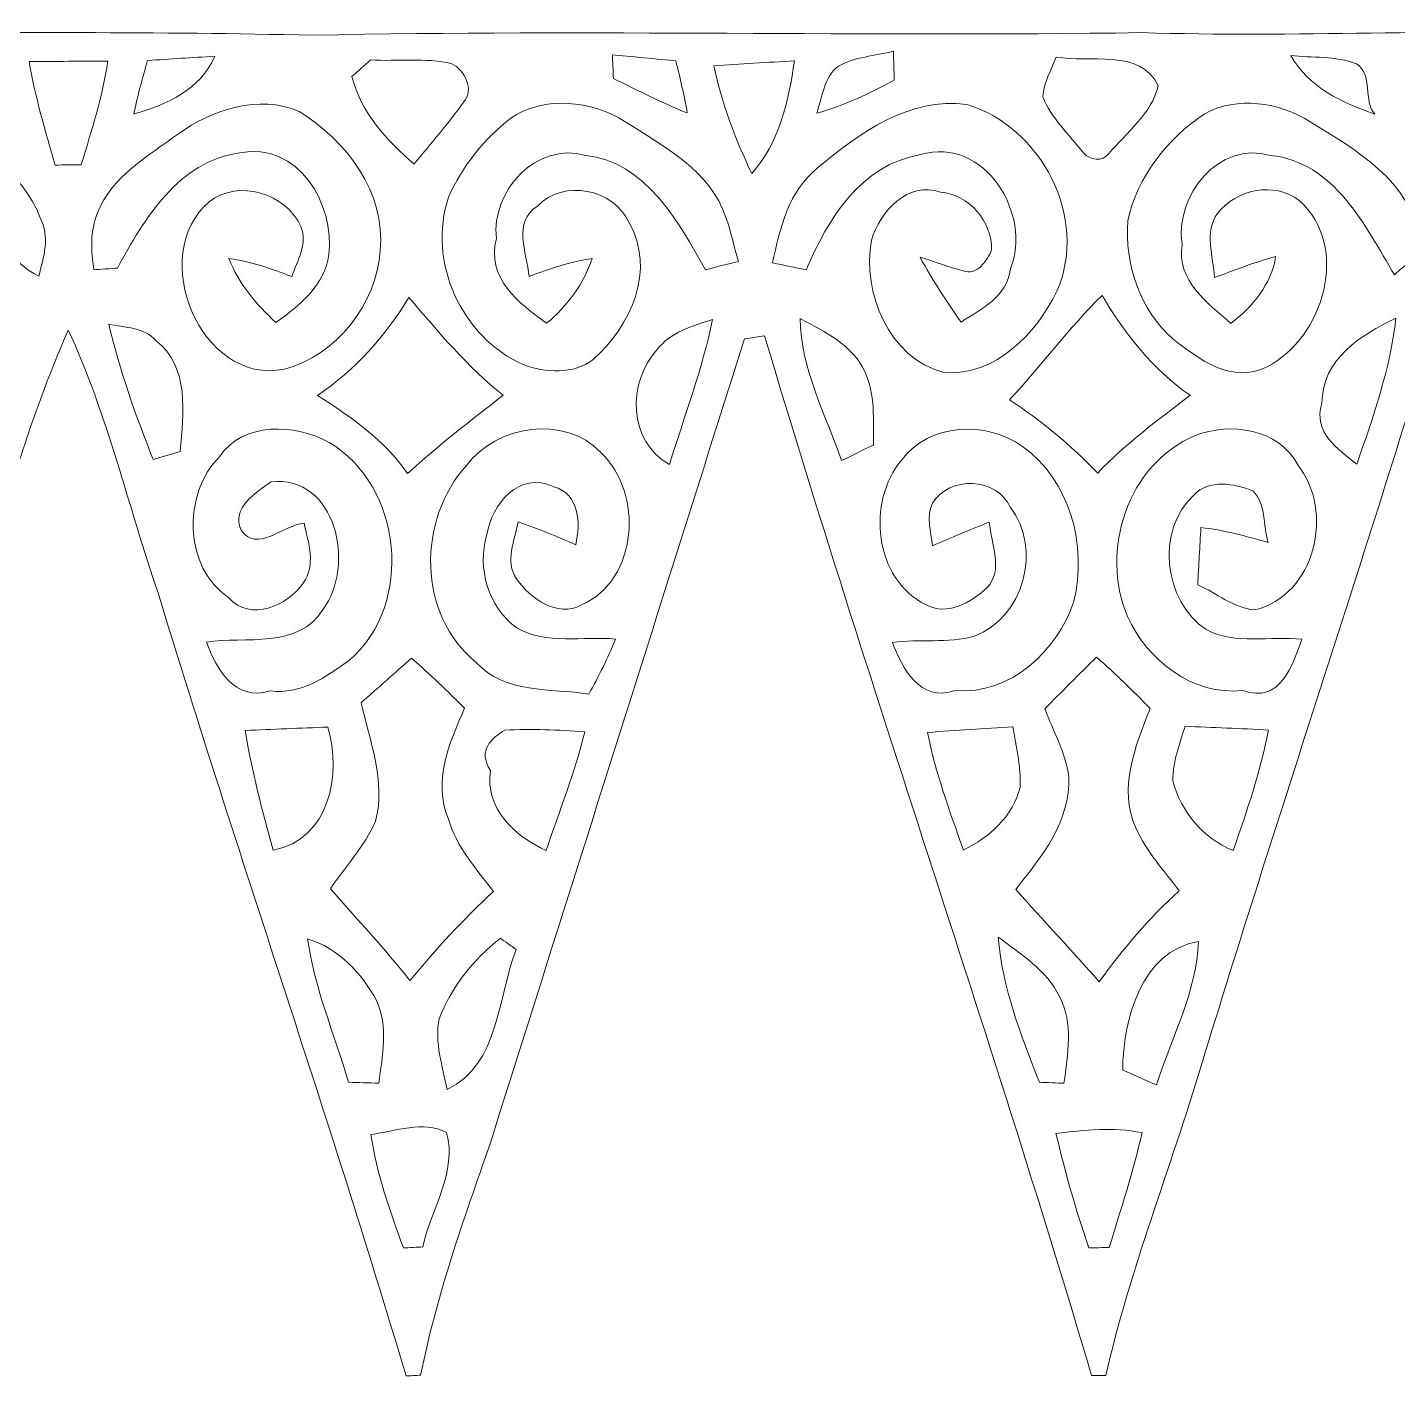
# Model space of a CAD drawing. Header units: centimetres. Extents: x -16.5 to 16.5, y -13.2 to 13.2.
# Drawn here: x -4.03 to 3.87, y 5.39 to 13.2 of the extents above; entities that cross this region are included whole.
import ezdxf

# ---------------------------------------------------------------- set-up
doc = ezdxf.new("R2010")
doc.units = ezdxf.units.CM
doc.header["$MEASUREMENT"] = 0
doc.layers.add('Layer 1', color=7, linetype='Continuous')

msp = doc.modelspace()

# ---------------------------------------------------------------- linework, layer by layer
at = {"layer": 'Layer 1', "color": 252, "lineweight": 9}
for points, knots in [([(-7.73801, 13.18366), (-5.95472, 13.13603), (-4.17108, 13.20094), (-2.38743, 13.1579), (-2.38743, 13.1579), (-0.79535, 13.19212), (0.79851, 13.14909), (2.39059, 13.17307), (2.39059, 13.17307), (3.27218, 13.14591), (4.15448, 13.19424), (5.03642, 13.17131), (5.03642, 13.17131), (5.71376, 13.13427), (6.39039, 13.20059), (7.06807, 13.1579), (7.06807, 13.1579), (8.04385, 13.19424), (9.02034, 13.15261), (9.99613, 13.17307), (9.99613, 13.17307), (12.0694, 13.15438), (14.14338, 13.17695), (16.21666, 13.17202), (16.21666, 13.17202), (16.30238, 13.17272), (16.38706, 13.1893), (16.47208, 13.20341), (16.47208, 13.20341), (16.44703, 12.85487), (16.29074, 12.53772), (16.19515, 12.20611), (16.19515, 12.20611), (15.47124, 9.93457), (14.77027, 7.65492), (14.01603, 5.39291), (14.01603, 5.39291), (13.35528, 7.39069), (12.7291, 9.40047), (12.09374, 11.40636), (12.09374, 11.40636), (12.05494, 11.41271), (12.01649, 11.41871), (11.97874, 11.42436), (11.97874, 11.42436), (11.38149, 9.41634), (10.69639, 7.43479), (10.09102, 5.42925), (10.09102, 5.42925), (10.06986, 5.4289), (10.02717, 5.42819), (10.006, 5.42784), (10.006, 5.42784), (9.9538, 5.65397), (9.90299, 5.8801), (9.82538, 6.09847), (9.82538, 6.09847), (9.24118, 7.86694), (8.70743, 9.652), (8.12252, 11.42012), (8.12252, 11.42012), (8.09712, 11.42012), (8.04597, 11.42047), (8.02057, 11.42083), (8.02057, 11.42083), (7.42226, 9.41458), (6.72552, 7.43832), (6.13886, 5.42854), (6.13886, 5.42854), (6.11769, 5.42854), (6.07606, 5.4289), (6.05489, 5.4289), (6.05489, 5.4289), (5.46258, 7.4362), (4.78948, 9.41952), (4.17318, 11.41977), (4.17318, 11.41977), (4.14601, 11.42083), (4.09169, 11.42259), (4.06452, 11.42365), (4.06452, 11.42365), (3.6359, 10.01818), (3.16564, 8.62577), (2.73667, 7.2203), (2.73667, 7.2203), (2.55851, 6.62129), (2.32392, 6.03885), (2.18527, 5.42854), (2.18527, 5.42854), (2.16481, 5.42854), (2.12389, 5.42819), (2.10308, 5.42819), (2.10308, 5.42819), (1.50829, 7.43761), (0.81367, 9.41599), (0.21748, 11.42471), (0.21748, 11.42471), (0.17832, 11.41871), (0.13916, 11.41271), (0.10036, 11.40636), (0.10036, 11.40636), (-0.38718, 9.85837), (-0.87825, 8.3118), (-1.36614, 6.76381), (-1.36614, 6.76381), (-1.51925, 6.3253), (-1.67588, 5.88645), (-1.76654, 5.4296), (-1.76654, 5.4296), (-1.78771, 5.42854), (-1.82969, 5.42643), (-1.8505, 5.42537), (-1.8505, 5.42537), (-2.3003, 6.93702), (-2.81958, 8.42715), (-3.27925, 9.93634), (-3.27925, 9.93634), (-3.45247, 10.44328), (-3.57241, 10.96998), (-3.79854, 11.45787), (-3.79854, 11.45787), (-3.94389, 11.12979), (-4.05713, 10.789), (-4.1619, 10.44645), (-4.1619, 10.44645), (-4.66814, 8.76688), (-5.25622, 7.11306), (-5.74305, 5.42784), (-5.74305, 5.42784), (-5.76598, 5.42784), (-5.81114, 5.42819), (-5.83407, 5.42854), (-5.83407, 5.42854), (-5.9205, 5.88751), (-6.09936, 6.32037), (-6.23306, 6.76592), (-6.23306, 6.76592), (-6.72625, 8.31815), (-7.21131, 9.87319), (-7.71296, 11.42259), (-7.71296, 11.42259), (-7.73872, 11.42224), (-7.79058, 11.42224), (-7.81633, 11.42189), (-7.81633, 11.42189), (-8.41817, 9.41599), (-9.11314, 7.43902), (-9.69769, 5.42819), (-9.69769, 5.42819), (-9.72027, 5.42784), (-9.76543, 5.42784), (-9.788, 5.42784), (-9.788, 5.42784), (-10.10021, 6.55285), (-10.48227, 7.65775), (-10.82693, 8.77323), (-10.82693, 8.77323), (-11.09646, 9.65905), (-11.40231, 10.53253), (-11.66831, 11.41906), (-11.66831, 11.41906), (-11.69583, 11.42047), (-11.75086, 11.42294), (-11.77873, 11.42436), (-11.77873, 11.42436), (-11.93642, 10.80594), (-12.16431, 10.20904), (-12.34988, 9.59908), (-12.34988, 9.59908), (-12.75875, 8.32591), (-13.15068, 7.04779), (-13.56414, 5.77603), (-13.56414, 5.77603), (-13.60612, 5.64974), (-13.64669, 5.52132), (-13.70948, 5.40314), (-13.70948, 5.40314), (-14.44996, 7.70008), (-15.18762, 9.99737), (-15.90729, 12.30101), (-15.90729, 12.30101), (-16.00007, 12.59099), (-16.0925, 12.88168), (-16.15988, 13.17872), (-16.15988, 13.17872), (-14.6267, 13.17131), (-13.09388, 13.15685), (-11.56036, 13.17766), (-11.56036, 13.17766), (-10.89043, 13.16955), (-10.22016, 13.15402), (-9.54988, 13.1759), (-9.54988, 13.1759), (-8.94628, 13.13497), (-8.34232, 13.1759), (-7.73801, 13.18366), (-7.73801, 13.18366), (-7.73801, 13.18366), (-7.73801, 13.18366), (-7.73801, 13.18366)], [0, 0, 0, 0, 0.0196078, 0.0196078, 0.0196078, 0.0196078, 0.0392157, 0.0392157, 0.0392157, 0.0392157, 0.0588235, 0.0588235, 0.0588235, 0.0588235, 0.0784314, 0.0784314, 0.0784314, 0.0784314, 0.0980392, 0.0980392, 0.0980392, 0.0980392, 0.1176471, 0.1176471, 0.1176471, 0.1176471, 0.1372549, 0.1372549, 0.1372549, 0.1372549, 0.1568627, 0.1568627, 0.1568627, 0.1568627, 0.1764706, 0.1764706, 0.1764706, 0.1764706, 0.1960784, 0.1960784, 0.1960784, 0.1960784, 0.2156863, 0.2156863, 0.2156863, 0.2156863, 0.2352941, 0.2352941, 0.2352941, 0.2352941, 0.254902, 0.254902, 0.254902, 0.254902, 0.2745098, 0.2745098, 0.2745098, 0.2745098, 0.2941176, 0.2941176, 0.2941176, 0.2941176, 0.3137255, 0.3137255, 0.3137255, 0.3137255, 0.3333333, 0.3333333, 0.3333333, 0.3333333, 0.3529412, 0.3529412, 0.3529412, 0.3529412, 0.372549, 0.372549, 0.372549, 0.372549, 0.3921569, 0.3921569, 0.3921569, 0.3921569, 0.4117647, 0.4117647, 0.4117647, 0.4117647, 0.4313725, 0.4313725, 0.4313725, 0.4313725, 0.4509804, 0.4509804, 0.4509804, 0.4509804, 0.4705882, 0.4705882, 0.4705882, 0.4705882, 0.4901961, 0.4901961, 0.4901961, 0.4901961, 0.5098039, 0.5098039, 0.5098039, 0.5098039, 0.5294118, 0.5294118, 0.5294118, 0.5294118, 0.5490196, 0.5490196, 0.5490196, 0.5490196, 0.5686275, 0.5686275, 0.5686275, 0.5686275, 0.5882353, 0.5882353, 0.5882353, 0.5882353, 0.6078431, 0.6078431, 0.6078431, 0.6078431, 0.627451, 0.627451, 0.627451, 0.627451, 0.6470588, 0.6470588, 0.6470588, 0.6470588, 0.6666667, 0.6666667, 0.6666667, 0.6666667, 0.6862745, 0.6862745, 0.6862745, 0.6862745, 0.7058824, 0.7058824, 0.7058824, 0.7058824, 0.7254902, 0.7254902, 0.7254902, 0.7254902, 0.745098, 0.745098, 0.745098, 0.745098, 0.7647059, 0.7647059, 0.7647059, 0.7647059, 0.7843137, 0.7843137, 0.7843137, 0.7843137, 0.8039216, 0.8039216, 0.8039216, 0.8039216, 0.8235294, 0.8235294, 0.8235294, 0.8235294, 0.8431373, 0.8431373, 0.8431373, 0.8431373, 0.8627451, 0.8627451, 0.8627451, 0.8627451, 0.8823529, 0.8823529, 0.8823529, 0.8823529, 0.9019608, 0.9019608, 0.9019608, 0.9019608, 0.9215686, 0.9215686, 0.9215686, 0.9215686, 0.9411765, 0.9411765, 0.9411765, 0.9411765, 0.9607843, 0.9607843, 0.9607843, 0.9607843, 1, 1, 1, 1]), ([(-0.66023, 13.04537), (-0.65882, 12.99986), (-0.6567, 12.95435), (-0.65494, 12.90884), (-0.65494, 12.90884), (-0.51418, 12.8397), (-0.37448, 12.76809), (-0.22843, 12.71023), (-0.22843, 12.71023), (-0.24713, 12.81148), (-0.26971, 12.91131), (-0.29475, 13.0108), (-0.29475, 13.0108), (-0.38612, 13.01962), (-0.56886, 13.0369), (-0.66023, 13.04537), (-0.66023, 13.04537), (-0.66023, 13.04537), (-0.66023, 13.04537), (-0.66023, 13.04537)], [0, 0, 0, 0, 0.1666667, 0.1666667, 0.1666667, 0.1666667, 0.3333333, 0.3333333, 0.3333333, 0.3333333, 0.5, 0.5, 0.5, 0.5, 0.6666667, 0.6666667, 0.6666667, 0.6666667, 1, 1, 1, 1]), ([(0.64011, 12.97834), (0.55932, 12.91378), (0.54909, 12.80054), (0.51769, 12.70917), (0.51769, 12.70917), (0.67503, 12.75115), (0.82214, 12.82241), (0.96502, 12.89967), (0.96502, 12.89967), (0.96325, 12.95541), (0.96149, 13.0108), (0.96008, 13.06618), (0.96008, 13.06618), (0.85283, 13.03796), (0.73712, 13.03408), (0.64011, 12.97834), (0.64011, 12.97834), (0.64011, 12.97834), (0.64011, 12.97834), (0.64011, 12.97834)], [0, 0, 0, 0, 0.1666667, 0.1666667, 0.1666667, 0.1666667, 0.3333333, 0.3333333, 0.3333333, 0.3333333, 0.5, 0.5, 0.5, 0.5, 0.6666667, 0.6666667, 0.6666667, 0.6666667, 1, 1, 1, 1]), ([(1.89917, 13.03267), (1.86989, 12.95788), (1.82721, 12.88521), (1.82191, 12.80336), (1.82191, 12.80336), (1.8706, 12.67777), (1.97467, 12.58429), (2.05581, 12.47916), (2.05581, 12.47916), (2.09144, 12.4393), (2.16834, 12.42483), (2.20256, 12.47634), (2.20256, 12.47634), (2.30487, 12.59699), (2.44845, 12.70494), (2.48761, 12.86651), (2.48761, 12.86651), (2.38212, 13.087), (2.0865, 12.99457), (1.89917, 13.03267), (1.89917, 13.03267), (1.89917, 13.03267), (1.89917, 13.03267), (1.89917, 13.03267)], [0, 0, 0, 0, 0.1428571, 0.1428571, 0.1428571, 0.1428571, 0.2857143, 0.2857143, 0.2857143, 0.2857143, 0.4285714, 0.4285714, 0.4285714, 0.4285714, 0.5714286, 0.5714286, 0.5714286, 0.5714286, 0.7142857, 0.7142857, 0.7142857, 0.7142857, 1, 1, 1, 1]), ([(3.25172, 13.04149), (3.35332, 12.85981), (3.54664, 12.76809), (3.73573, 12.70388), (3.73573, 12.70388), (3.66906, 12.77549), (3.72762, 12.93565), (3.6299, 12.9928), (3.6299, 12.9928), (3.51172, 13.04219), (3.37308, 13.02632), (3.25172, 13.04149), (3.25172, 13.04149), (3.25172, 13.04149), (3.25172, 13.04149), (3.25172, 13.04149)], [0, 0, 0, 0, 0.2, 0.2, 0.2, 0.2, 0.4, 0.4, 0.4, 0.4, 0.6, 0.6, 0.6, 0.6, 1, 1, 1, 1]), ([(-4.02503, 13.00692), (-3.98975, 12.80442), (-3.93225, 12.60687), (-3.87404, 12.40966), (-3.87404, 12.40966), (-3.82394, 12.41002), (-3.7742, 12.41002), (-3.72375, 12.41002), (-3.72375, 12.41002), (-3.66449, 12.60722), (-3.6024, 12.80407), (-3.56959, 13.00797), (-3.56959, 13.00797), (-3.72164, 13.00797), (-3.87333, 13.00762), (-4.02503, 13.00692), (-4.02503, 13.00692), (-4.02503, 13.00692), (-4.02503, 13.00692), (-4.02503, 13.00692)], [0, 0, 0, 0, 0.1666667, 0.1666667, 0.1666667, 0.1666667, 0.3333333, 0.3333333, 0.3333333, 0.3333333, 0.5, 0.5, 0.5, 0.5, 0.6666667, 0.6666667, 0.6666667, 0.6666667, 1, 1, 1, 1]), ([(-3.3417, 13.01221), (-3.37133, 12.91096), (-3.39849, 12.80901), (-3.42036, 12.70564), (-3.42036, 12.70564), (-3.23092, 12.75468), (-3.03619, 12.8457), (-2.95399, 13.03655), (-2.95399, 13.03655), (-3.08381, 13.02985), (-3.21258, 13.02103), (-3.3417, 13.01221), (-3.3417, 13.01221), (-3.3417, 13.01221), (-3.3417, 13.01221), (-3.3417, 13.01221)], [0, 0, 0, 0, 0.2, 0.2, 0.2, 0.2, 0.4, 0.4, 0.4, 0.4, 0.6, 0.6, 0.6, 0.6, 1, 1, 1, 1]), ([(-2.05582, 13.01574), (-2.09145, 12.98363), (-2.12708, 12.95153), (-2.16306, 12.91943), (-2.16306, 12.91943), (-2.1105, 12.71058), (-1.96092, 12.55077), (-1.80358, 12.41425), (-1.80358, 12.41425), (-1.70975, 12.5349), (-1.60568, 12.64849), (-1.51713, 12.77338), (-1.51713, 12.77338), (-1.4561, 12.84429), (-1.5129, 12.95753), (-1.58733, 12.99422), (-1.58733, 12.99422), (-1.74008, 13.03055), (-1.90095, 13.00656), (-2.05582, 13.01574), (-2.05582, 13.01574), (-2.05582, 13.01574), (-2.05582, 13.01574), (-2.05582, 13.01574)], [0, 0, 0, 0, 0.1428571, 0.1428571, 0.1428571, 0.1428571, 0.2857143, 0.2857143, 0.2857143, 0.2857143, 0.4285714, 0.4285714, 0.4285714, 0.4285714, 0.5714286, 0.5714286, 0.5714286, 0.5714286, 0.7142857, 0.7142857, 0.7142857, 0.7142857, 1, 1, 1, 1]), ([(-0.07568, 12.98187), (-0.03052, 12.76632), (0.04885, 12.55995), (0.14269, 12.36063), (0.14269, 12.36063), (0.3025, 12.53596), (0.35612, 12.78149), (0.38928, 13.01044), (0.38928, 13.01044), (0.23371, 13.00127), (0.07884, 12.9928), (-0.07568, 12.98187), (-0.07568, 12.98187), (-0.07568, 12.98187), (-0.07568, 12.98187), (-0.07568, 12.98187)], [0, 0, 0, 0, 0.2, 0.2, 0.2, 0.2, 0.4, 0.4, 0.4, 0.4, 0.6, 0.6, 0.6, 0.6, 1, 1, 1, 1]), ([(-5.27845, 12.62062), (-5.45166, 12.44177), (-5.63334, 12.22022), (-5.59595, 11.95282), (-5.59595, 11.95282), (-5.60159, 11.58311), (-5.27703, 11.20669), (-4.89745, 11.21198), (-4.89745, 11.21198), (-4.54149, 11.3097), (-4.37886, 11.75914), (-4.51468, 12.08229), (-4.51468, 12.08229), (-4.60393, 12.27702), (-4.89533, 12.32394), (-5.04385, 12.17365), (-5.04385, 12.17365), (-5.1645, 12.08264), (-5.15427, 11.92036), (-5.15568, 11.78666), (-5.15568, 11.78666), (-5.01986, 11.799), (-4.88898, 11.83922), (-4.7581, 11.87626), (-4.7581, 11.87626), (-4.82936, 11.7475), (-4.9112, 11.62579), (-4.99622, 11.50585), (-4.99622, 11.50585), (-5.10982, 11.58734), (-5.24423, 11.66707), (-5.28268, 11.81206), (-5.28268, 11.81206), (-5.41673, 12.14614), (-5.08936, 12.61639), (-4.71153, 12.45235), (-4.71153, 12.45235), (-4.32277, 12.39202), (-4.28573, 11.92812), (-3.96929, 11.76831), (-3.96929, 11.76831), (-3.9393, 11.87732), (-3.90367, 11.99762), (-3.96047, 12.10486), (-3.96047, 12.10486), (-4.05995, 12.37015), (-4.31183, 12.51655), (-4.54079, 12.65484), (-4.54079, 12.65484), (-4.76551, 12.77973), (-5.08548, 12.81924), (-5.27845, 12.62062), (-5.27845, 12.62062), (-5.27845, 12.62062), (-5.27845, 12.62062), (-5.27845, 12.62062)], [0, 0, 0, 0, 0.0666667, 0.0666667, 0.0666667, 0.0666667, 0.1333333, 0.1333333, 0.1333333, 0.1333333, 0.2, 0.2, 0.2, 0.2, 0.2666667, 0.2666667, 0.2666667, 0.2666667, 0.3333333, 0.3333333, 0.3333333, 0.3333333, 0.4, 0.4, 0.4, 0.4, 0.4666667, 0.4666667, 0.4666667, 0.4666667, 0.5333333, 0.5333333, 0.5333333, 0.5333333, 0.6, 0.6, 0.6, 0.6, 0.6666667, 0.6666667, 0.6666667, 0.6666667, 0.7333333, 0.7333333, 0.7333333, 0.7333333, 0.8, 0.8, 0.8, 0.8, 0.8666667, 0.8666667, 0.8666667, 0.8666667, 1, 1, 1, 1]), ([(-3.1639, 12.58923), (-3.3364, 12.46258), (-3.54807, 12.3444), (-3.62921, 12.13309), (-3.62921, 12.13309), (-3.67472, 12.02937), (-3.66696, 11.91472), (-3.65073, 11.80571), (-3.65073, 11.80571), (-3.61721, 11.80782), (-3.54948, 11.81241), (-3.51561, 11.81488), (-3.51561, 11.81488), (-3.36039, 12.09887), (-3.16178, 12.434), (-2.80971, 12.47916), (-2.80971, 12.47916), (-2.47245, 12.5483), (-2.26149, 12.18177), (-2.295, 11.8932), (-2.295, 11.8932), (-2.3197, 11.7161), (-2.46469, 11.59863), (-2.60086, 11.50126), (-2.60086, 11.50126), (-2.71446, 11.60533), (-2.81535, 11.72422), (-2.8718, 11.86991), (-2.8718, 11.86991), (-2.74621, 11.85474), (-2.62732, 11.8117), (-2.5102, 11.76655), (-2.5102, 11.76655), (-2.47704, 11.85792), (-2.41601, 11.95634), (-2.45763, 12.05477), (-2.45763, 12.05477), (-2.54195, 12.24597), (-2.81747, 12.33029), (-2.98539, 12.19764), (-2.98539, 12.19764), (-3.34558, 11.89567), (-3.03654, 11.13296), (-2.55147, 11.23244), (-2.55147, 11.23244), (-2.24985, 11.31182), (-2.0209, 11.60815), (-1.99973, 11.91613), (-1.99973, 11.91613), (-1.96621, 12.25303), (-2.19552, 12.55042), (-2.46751, 12.7187), (-2.46751, 12.7187), (-2.70035, 12.81924), (-2.9681, 12.72893), (-3.1639, 12.58923), (-3.1639, 12.58923), (-3.1639, 12.58923), (-3.1639, 12.58923), (-3.1639, 12.58923)], [0, 0, 0, 0, 0.0625, 0.0625, 0.0625, 0.0625, 0.125, 0.125, 0.125, 0.125, 0.1875, 0.1875, 0.1875, 0.1875, 0.25, 0.25, 0.25, 0.25, 0.3125, 0.3125, 0.3125, 0.3125, 0.375, 0.375, 0.375, 0.375, 0.4375, 0.4375, 0.4375, 0.4375, 0.5, 0.5, 0.5, 0.5, 0.5625, 0.5625, 0.5625, 0.5625, 0.625, 0.625, 0.625, 0.625, 0.6875, 0.6875, 0.6875, 0.6875, 0.75, 0.75, 0.75, 0.75, 0.8125, 0.8125, 0.8125, 0.8125, 0.875, 0.875, 0.875, 0.875, 1, 1, 1, 1]), ([(-1.24655, 12.6806), (-1.40036, 12.56136), (-1.5256, 12.40296), (-1.60497, 12.22516), (-1.60497, 12.22516), (-1.73126, 11.8551), (-1.53053, 11.41483), (-1.17529, 11.2589), (-1.17529, 11.2589), (-1.04688, 11.21092), (-0.8846, 11.19964), (-0.77171, 11.28854), (-0.77171, 11.28854), (-0.55581, 11.47798), (-0.40623, 11.805), (-0.56604, 12.08017), (-0.56604, 12.08017), (-0.65282, 12.27349), (-0.94457, 12.32958), (-1.09203, 12.1733), (-1.09203, 12.1733), (-1.23773, 12.08017), (-1.15553, 11.90554), (-1.14071, 11.76761), (-1.14071, 11.76761), (-1.02183, 11.81065), (-0.90188, 11.85298), (-0.7763, 11.87097), (-0.7763, 11.87097), (-0.8278, 11.72316), (-0.92023, 11.59616), (-1.04017, 11.49667), (-1.04017, 11.49667), (-1.19822, 11.61027), (-1.39119, 11.75808), (-1.3298, 11.98598), (-1.3298, 11.98598), (-1.36085, 12.25903), (-1.09768, 12.54725), (-0.81545, 12.4654), (-0.81545, 12.4654), (-0.46691, 12.42801), (-0.281, 12.0837), (-0.12401, 11.80571), (-0.12401, 11.80571), (-0.06086, 11.82123), (0.00264, 11.83746), (0.06649, 11.85369), (0.06649, 11.85369), (0.03792, 11.93976), (0.02522, 12.02443), (-0.00653, 12.10769), (-0.00653, 12.10769), (-0.09191, 12.37544), (-0.36707, 12.51832), (-0.58721, 12.65943), (-0.58721, 12.65943), (-0.77876, 12.7822), (-1.05323, 12.81183), (-1.24655, 12.6806), (-1.24655, 12.6806), (-1.24655, 12.6806), (-1.24655, 12.6806), (-1.24655, 12.6806)], [0, 0, 0, 0, 0.0588235, 0.0588235, 0.0588235, 0.0588235, 0.1176471, 0.1176471, 0.1176471, 0.1176471, 0.1764706, 0.1764706, 0.1764706, 0.1764706, 0.2352941, 0.2352941, 0.2352941, 0.2352941, 0.2941176, 0.2941176, 0.2941176, 0.2941176, 0.3529412, 0.3529412, 0.3529412, 0.3529412, 0.4117647, 0.4117647, 0.4117647, 0.4117647, 0.4705882, 0.4705882, 0.4705882, 0.4705882, 0.5294118, 0.5294118, 0.5294118, 0.5294118, 0.5882353, 0.5882353, 0.5882353, 0.5882353, 0.6470588, 0.6470588, 0.6470588, 0.6470588, 0.7058824, 0.7058824, 0.7058824, 0.7058824, 0.7647059, 0.7647059, 0.7647059, 0.7647059, 0.8235294, 0.8235294, 0.8235294, 0.8235294, 0.8823529, 0.8823529, 0.8823529, 0.8823529, 1, 1, 1, 1]), ([(0.52299, 12.39308), (0.35718, 12.26185), (0.30391, 12.04207), (0.26369, 11.84522), (0.26369, 11.84522), (0.3279, 11.83146), (0.39246, 11.81841), (0.45702, 11.80571), (0.45702, 11.80571), (0.58331, 12.10028), (0.77134, 12.41107), (1.11671, 12.46964), (1.11671, 12.46964), (1.48607, 12.579), (1.76335, 12.12497), (1.63459, 11.81065), (1.63459, 11.81065), (1.61589, 11.65049), (1.46878, 11.57887), (1.3499, 11.50408), (1.3499, 11.50408), (1.26523, 11.62509), (1.18374, 11.7482), (1.11354, 11.87803), (1.11354, 11.87803), (1.19644, 11.85298), (1.27722, 11.82088), (1.36154, 11.79971), (1.36154, 11.79971), (1.43809, 11.76796), (1.503, 11.85757), (1.52593, 11.92036), (1.52593, 11.92036), (1.53193, 12.08193), (1.39505, 12.24033), (1.23207, 12.25303), (1.23207, 12.25303), (1.04051, 12.31794), (0.88211, 12.14049), (0.83343, 11.97645), (0.83343, 11.97645), (0.7791, 11.67165), (0.93291, 11.29841), (1.25147, 11.21269), (1.25147, 11.21269), (1.54745, 11.19011), (1.78346, 11.436), (1.90305, 11.68294), (1.90305, 11.68294), (2.08861, 12.10451), (1.81274, 12.63015), (1.38341, 12.75891), (1.38341, 12.75891), (1.0518, 12.80195), (0.76252, 12.59417), (0.52299, 12.39308), (0.52299, 12.39308), (0.52299, 12.39308), (0.52299, 12.39308), (0.52299, 12.39308)], [0, 0, 0, 0, 0.0625, 0.0625, 0.0625, 0.0625, 0.125, 0.125, 0.125, 0.125, 0.1875, 0.1875, 0.1875, 0.1875, 0.25, 0.25, 0.25, 0.25, 0.3125, 0.3125, 0.3125, 0.3125, 0.375, 0.375, 0.375, 0.375, 0.4375, 0.4375, 0.4375, 0.4375, 0.5, 0.5, 0.5, 0.5, 0.5625, 0.5625, 0.5625, 0.5625, 0.625, 0.625, 0.625, 0.625, 0.6875, 0.6875, 0.6875, 0.6875, 0.75, 0.75, 0.75, 0.75, 0.8125, 0.8125, 0.8125, 0.8125, 0.875, 0.875, 0.875, 0.875, 1, 1, 1, 1]), ([(2.75325, 12.70388), (2.53876, 12.56171), (2.36695, 12.34193), (2.31122, 12.08828), (2.31122, 12.08828), (2.29534, 11.84063), (2.3793, 11.57182), (2.57227, 11.40742), (2.57227, 11.40742), (2.7215, 11.28924), (2.91411, 11.14284), (3.1159, 11.2462), (3.1159, 11.2462), (3.44222, 11.41589), (3.5978, 11.94012), (3.30041, 12.2054), (3.30041, 12.2054), (3.15577, 12.31759), (2.93916, 12.26855), (2.82909, 12.13097), (2.82909, 12.13097), (2.74972, 12.02372), (2.80652, 11.88261), (2.81145, 11.7609), (2.81145, 11.7609), (2.92858, 11.80289), (3.04394, 11.85016), (3.16459, 11.88191), (3.16459, 11.88191), (3.13919, 11.71963), (3.03265, 11.59334), (2.90671, 11.49597), (2.90671, 11.49597), (2.77089, 11.6138), (2.59203, 11.74327), (2.62484, 11.95176), (2.62484, 11.95176), (2.58285, 12.23292), (2.83474, 12.55254), (3.13566, 12.4654), (3.13566, 12.4654), (3.5029, 12.42624), (3.68035, 12.06112), (3.84933, 11.77713), (3.84933, 11.77713), (3.90683, 11.83428), (4.0116, 11.88332), (3.98762, 11.98069), (3.98762, 11.98069), (3.95022, 12.31653), (3.62108, 12.49962), (3.3639, 12.65908), (3.3639, 12.65908), (3.18716, 12.77232), (2.94057, 12.80901), (2.75325, 12.70388), (2.75325, 12.70388), (2.75325, 12.70388), (2.75325, 12.70388), (2.75325, 12.70388)], [0, 0, 0, 0, 0.0625, 0.0625, 0.0625, 0.0625, 0.125, 0.125, 0.125, 0.125, 0.1875, 0.1875, 0.1875, 0.1875, 0.25, 0.25, 0.25, 0.25, 0.3125, 0.3125, 0.3125, 0.3125, 0.375, 0.375, 0.375, 0.375, 0.4375, 0.4375, 0.4375, 0.4375, 0.5, 0.5, 0.5, 0.5, 0.5625, 0.5625, 0.5625, 0.5625, 0.625, 0.625, 0.625, 0.625, 0.6875, 0.6875, 0.6875, 0.6875, 0.75, 0.75, 0.75, 0.75, 0.8125, 0.8125, 0.8125, 0.8125, 0.875, 0.875, 0.875, 0.875, 1, 1, 1, 1]), ([(-1.83463, 11.64555), (-1.9708, 11.4233), (-2.14296, 11.22574), (-2.36097, 11.0811), (-2.36097, 11.0811), (-2.16765, 10.95516), (-1.97362, 10.82463), (-1.84168, 10.6299), (-1.84168, 10.6299), (-1.66671, 10.79147), (-1.47797, 10.93611), (-1.28994, 11.08216), (-1.28994, 11.08216), (-1.49737, 11.24338), (-1.66318, 11.4487), (-1.83463, 11.64555), (-1.83463, 11.64555), (-1.83463, 11.64555), (-1.83463, 11.64555), (-1.83463, 11.64555)], [0, 0, 0, 0, 0.1666667, 0.1666667, 0.1666667, 0.1666667, 0.3333333, 0.3333333, 0.3333333, 0.3333333, 0.5, 0.5, 0.5, 0.5, 0.6666667, 0.6666667, 0.6666667, 0.6666667, 1, 1, 1, 1]), ([(1.62894, 11.055), (1.81486, 10.93435), (1.98349, 10.79182), (2.13835, 10.63307), (2.13835, 10.63307), (2.29816, 10.80311), (2.48796, 10.93893), (2.67175, 11.08181), (2.67175, 11.08181), (2.45691, 11.22927), (2.29534, 11.43564), (2.16375, 11.65789), (2.16375, 11.65789), (1.97149, 11.46986), (1.81274, 11.25044), (1.62894, 11.055), (1.62894, 11.055), (1.62894, 11.055), (1.62894, 11.055), (1.62894, 11.055)], [0, 0, 0, 0, 0.1666667, 0.1666667, 0.1666667, 0.1666667, 0.3333333, 0.3333333, 0.3333333, 0.3333333, 0.5, 0.5, 0.5, 0.5, 0.6666667, 0.6666667, 0.6666667, 0.6666667, 1, 1, 1, 1]), ([(-3.56465, 11.49244), (-3.50186, 11.22574), (-3.41119, 10.9661), (-3.30853, 10.7121), (-3.30853, 10.7121), (-3.25703, 10.72727), (-3.20517, 10.74244), (-3.15331, 10.7576), (-3.15331, 10.7576), (-3.13391, 10.97809), (-3.09757, 11.24373), (-3.29336, 11.3979), (-3.29336, 11.3979), (-3.3618, 11.4748), (-3.47187, 11.47127), (-3.56465, 11.49244), (-3.56465, 11.49244), (-3.56465, 11.49244), (-3.56465, 11.49244), (-3.56465, 11.49244)], [0, 0, 0, 0, 0.1666667, 0.1666667, 0.1666667, 0.1666667, 0.3333333, 0.3333333, 0.3333333, 0.3333333, 0.5, 0.5, 0.5, 0.5, 0.6666667, 0.6666667, 0.6666667, 0.6666667, 1, 1, 1, 1]), ([(-0.40341, 11.34357), (-0.57733, 11.15342), (-0.56992, 10.8144), (-0.3318, 10.68246), (-0.3318, 10.68246), (-0.24572, 10.9601), (-0.14165, 11.2335), (-0.08238, 11.5189), (-0.08238, 11.5189), (-0.19809, 11.4815), (-0.32721, 11.44658), (-0.40341, 11.34357), (-0.40341, 11.34357), (-0.40341, 11.34357), (-0.40341, 11.34357), (-0.40341, 11.34357)], [0, 0, 0, 0, 0.2, 0.2, 0.2, 0.2, 0.4, 0.4, 0.4, 0.4, 0.6, 0.6, 0.6, 0.6, 1, 1, 1, 1]), ([(0.42209, 11.52419), (0.42527, 11.23456), (0.56885, 10.97245), (0.66022, 10.70469), (0.66022, 10.70469), (0.72125, 10.73467), (0.78263, 10.76501), (0.84437, 10.79465), (0.84437, 10.79465), (0.84401, 10.93611), (0.85707, 11.0871), (0.79498, 11.21939), (0.79498, 11.21939), (0.72477, 11.3725), (0.56285, 11.44834), (0.42209, 11.52419), (0.42209, 11.52419), (0.42209, 11.52419), (0.42209, 11.52419), (0.42209, 11.52419)], [0, 0, 0, 0, 0.1666667, 0.1666667, 0.1666667, 0.1666667, 0.3333333, 0.3333333, 0.3333333, 0.3333333, 0.5, 0.5, 0.5, 0.5, 0.6666667, 0.6666667, 0.6666667, 0.6666667, 1, 1, 1, 1]), ([(3.43164, 11.03595), (3.37696, 10.86591), (3.52512, 10.77101), (3.63272, 10.68423), (3.63272, 10.68423), (3.72656, 10.95904), (3.82675, 11.23527), (3.85779, 11.52596), (3.85779, 11.52596), (3.65283, 11.42929), (3.43375, 11.29065), (3.43164, 11.03595), (3.43164, 11.03595), (3.43164, 11.03595), (3.43164, 11.03595), (3.43164, 11.03595)], [0, 0, 0, 0, 0.2, 0.2, 0.2, 0.2, 0.4, 0.4, 0.4, 0.4, 0.6, 0.6, 0.6, 0.6, 1, 1, 1, 1]), ([(-2.92683, 10.72727), (-3.14096, 10.51066), (-3.13391, 10.0905), (-2.87321, 9.91376), (-2.87321, 9.91376), (-2.74762, 9.773), (-2.53348, 9.86825), (-2.44388, 9.99878), (-2.44388, 9.99878), (-2.36803, 10.1025), (-2.41495, 10.23267), (-2.43894, 10.34485), (-2.43894, 10.34485), (-2.55535, 10.33321), (-2.7134, 10.16882), (-2.8023, 10.30429), (-2.8023, 10.30429), (-2.85839, 10.43552), (-2.71904, 10.51525), (-2.63085, 10.58263), (-2.63085, 10.58263), (-2.24914, 10.62284), (-2.14225, 10.0965), (-2.32922, 9.84709), (-2.32922, 9.84709), (-2.4728, 9.61531), (-2.7776, 9.69292), (-3.00232, 9.658), (-3.00232, 9.658), (-2.94411, 9.50524), (-2.8411, 9.31369), (-2.63438, 9.37648), (-2.63438, 9.37648), (-2.45834, 9.3539), (-2.31017, 9.45656), (-2.17718, 9.55393), (-2.17718, 9.55393), (-1.80182, 9.87778), (-1.87167, 10.55864), (-2.29395, 10.81017), (-2.29395, 10.81017), (-2.49009, 10.91741), (-2.78819, 10.93188), (-2.92683, 10.72727), (-2.92683, 10.72727), (-2.92683, 10.72727), (-2.92683, 10.72727), (-2.92683, 10.72727)], [0, 0, 0, 0, 0.0769231, 0.0769231, 0.0769231, 0.0769231, 0.1538462, 0.1538462, 0.1538462, 0.1538462, 0.2307692, 0.2307692, 0.2307692, 0.2307692, 0.3076923, 0.3076923, 0.3076923, 0.3076923, 0.3846154, 0.3846154, 0.3846154, 0.3846154, 0.4615385, 0.4615385, 0.4615385, 0.4615385, 0.5384615, 0.5384615, 0.5384615, 0.5384615, 0.6153846, 0.6153846, 0.6153846, 0.6153846, 0.6923077, 0.6923077, 0.6923077, 0.6923077, 0.7692308, 0.7692308, 0.7692308, 0.7692308, 0.8461538, 0.8461538, 0.8461538, 0.8461538, 1, 1, 1, 1]), ([(-1.50161, 10.67752), (-1.78665, 10.36532), (-1.7863, 9.81498), (-1.44657, 9.54087), (-1.44657, 9.54087), (-1.28147, 9.35884), (-1.01477, 9.39377), (-0.79711, 9.35778), (-0.79711, 9.35778), (-0.7389, 9.46044), (-0.68704, 9.56627), (-0.64259, 9.67528), (-0.64259, 9.67528), (-0.82992, 9.69433), (-1.04158, 9.6393), (-1.21198, 9.7409), (-1.21198, 9.7409), (-1.37637, 9.85802), (-1.4434, 10.08662), (-1.38378, 10.27889), (-1.38378, 10.27889), (-1.35697, 10.4521), (-1.19892, 10.64824), (-0.99925, 10.5544), (-0.99925, 10.5544), (-0.85108, 10.51278), (-0.84262, 10.34485), (-0.8719, 10.21997), (-0.8719, 10.21997), (-0.98126, 10.26689), (-1.09097, 10.3131), (-1.20351, 10.35226), (-1.20351, 10.35226), (-1.22432, 10.24608), (-1.28183, 10.12296), (-1.21339, 10.02242), (-1.21339, 10.02242), (-1.13295, 9.91023), (-0.97985, 9.79699), (-0.83909, 9.87213), (-0.83909, 9.87213), (-0.50995, 10.01748), (-0.4789, 10.52019), (-0.72938, 10.75267), (-0.72938, 10.75267), (-0.93469, 10.97174), (-1.33086, 10.90789), (-1.50161, 10.67752), (-1.50161, 10.67752), (-1.50161, 10.67752), (-1.50161, 10.67752), (-1.50161, 10.67752)], [0, 0, 0, 0, 0.0714286, 0.0714286, 0.0714286, 0.0714286, 0.1428571, 0.1428571, 0.1428571, 0.1428571, 0.2142857, 0.2142857, 0.2142857, 0.2142857, 0.2857143, 0.2857143, 0.2857143, 0.2857143, 0.3571429, 0.3571429, 0.3571429, 0.3571429, 0.4285714, 0.4285714, 0.4285714, 0.4285714, 0.5, 0.5, 0.5, 0.5, 0.5714286, 0.5714286, 0.5714286, 0.5714286, 0.6428571, 0.6428571, 0.6428571, 0.6428571, 0.7142857, 0.7142857, 0.7142857, 0.7142857, 0.7857143, 0.7857143, 0.7857143, 0.7857143, 0.8571429, 0.8571429, 0.8571429, 0.8571429, 1, 1, 1, 1]), ([(1.00805, 10.70857), (0.8045, 10.46692), (0.84789, 10.02206), (1.14634, 9.8746), (1.14634, 9.8746), (1.2677, 9.80616), (1.40916, 9.8866), (1.49947, 9.97091), (1.49947, 9.97091), (1.59755, 10.07392), (1.52276, 10.22456), (1.51288, 10.34909), (1.51288, 10.34909), (1.40176, 10.30817), (1.29381, 10.25984), (1.18515, 10.21327), (1.18515, 10.21327), (1.17668, 10.29405), (1.14881, 10.38119), (1.18586, 10.4588), (1.18586, 10.4588), (1.28075, 10.61826), (1.55945, 10.6105), (1.63494, 10.43481), (1.63494, 10.43481), (1.81874, 10.19775), (1.71149, 9.79487), (1.4261, 9.69222), (1.4261, 9.69222), (1.27334, 9.64953), (1.10895, 9.67705), (0.95408, 9.65588), (0.95408, 9.65588), (1.01123, 9.50983), (1.11142, 9.30698), (1.31638, 9.37895), (1.31638, 9.37895), (1.636, 9.35214), (1.90482, 9.60684), (2.00148, 9.8933), (2.00148, 9.8933), (2.07874, 10.21503), (1.97996, 10.58933), (1.70444, 10.78689), (1.70444, 10.78689), (1.49701, 10.93646), (1.16539, 10.92094), (1.00805, 10.70857), (1.00805, 10.70857), (1.00805, 10.70857), (1.00805, 10.70857), (1.00805, 10.70857)], [0, 0, 0, 0, 0.0714286, 0.0714286, 0.0714286, 0.0714286, 0.1428571, 0.1428571, 0.1428571, 0.1428571, 0.2142857, 0.2142857, 0.2142857, 0.2142857, 0.2857143, 0.2857143, 0.2857143, 0.2857143, 0.3571429, 0.3571429, 0.3571429, 0.3571429, 0.4285714, 0.4285714, 0.4285714, 0.4285714, 0.5, 0.5, 0.5, 0.5, 0.5714286, 0.5714286, 0.5714286, 0.5714286, 0.6428571, 0.6428571, 0.6428571, 0.6428571, 0.7142857, 0.7142857, 0.7142857, 0.7142857, 0.7857143, 0.7857143, 0.7857143, 0.7857143, 0.8571429, 0.8571429, 0.8571429, 0.8571429, 1, 1, 1, 1]), ([(2.70068, 10.84897), (2.31051, 10.6867), (2.14823, 10.18258), (2.31086, 9.80581), (2.31086, 9.80581), (2.42516, 9.55216), (2.68587, 9.34826), (2.9755, 9.37895), (2.9755, 9.37895), (3.19316, 9.29887), (3.26195, 9.52782), (3.31628, 9.67422), (3.31628, 9.67422), (3.13495, 9.69469), (2.9321, 9.64071), (2.76348, 9.72996), (2.76348, 9.72996), (2.51759, 9.89436), (2.47173, 10.30287), (2.69257, 10.50607), (2.69257, 10.50607), (2.78006, 10.59885), (2.92576, 10.57345), (3.03335, 10.52971), (3.03335, 10.52971), (3.11167, 10.45457), (3.0905, 10.32969), (3.12084, 10.23338), (3.12084, 10.23338), (2.99314, 10.26795), (2.86578, 10.30534), (2.73384, 10.31875), (2.73384, 10.31875), (2.72714, 10.20904), (2.72114, 10.09932), (2.71515, 9.98925), (2.71515, 9.98925), (2.82204, 9.94022), (2.92082, 9.8552), (3.04217, 9.84391), (3.04217, 9.84391), (3.39389, 9.9247), (3.50572, 10.4147), (3.29159, 10.6814), (3.29159, 10.6814), (3.18081, 10.89025), (2.90318, 10.928), (2.70068, 10.84897), (2.70068, 10.84897), (2.70068, 10.84897), (2.70068, 10.84897), (2.70068, 10.84897)], [0, 0, 0, 0, 0.0714286, 0.0714286, 0.0714286, 0.0714286, 0.1428571, 0.1428571, 0.1428571, 0.1428571, 0.2142857, 0.2142857, 0.2142857, 0.2142857, 0.2857143, 0.2857143, 0.2857143, 0.2857143, 0.3571429, 0.3571429, 0.3571429, 0.3571429, 0.4285714, 0.4285714, 0.4285714, 0.4285714, 0.5, 0.5, 0.5, 0.5, 0.5714286, 0.5714286, 0.5714286, 0.5714286, 0.6428571, 0.6428571, 0.6428571, 0.6428571, 0.7142857, 0.7142857, 0.7142857, 0.7142857, 0.7857143, 0.7857143, 0.7857143, 0.7857143, 0.8571429, 0.8571429, 0.8571429, 0.8571429, 1, 1, 1, 1]), ([(-2.10944, 9.30804), (-2.05935, 9.08509), (-1.96586, 8.85613), (-2.02619, 8.62542), (-2.02619, 8.62542), (-2.09004, 8.48219), (-2.19799, 8.36365), (-2.28724, 8.23595), (-2.28724, 8.23595), (-2.13273, 8.06062), (-1.97398, 7.88917), (-1.82793, 7.70572), (-1.82793, 7.70572), (-1.67905, 7.88811), (-1.51925, 8.06027), (-1.34638, 8.22007), (-1.34638, 8.22007), (-1.44587, 8.35095), (-1.56017, 8.47549), (-1.60638, 8.63776), (-1.60638, 8.63776), (-1.6981, 8.8519), (-1.60109, 9.07944), (-1.51325, 9.27629), (-1.51325, 9.27629), (-1.61167, 9.37613), (-1.71398, 9.47208), (-1.81875, 9.56592), (-1.81875, 9.56592), (-1.91541, 9.47984), (-2.01243, 9.39377), (-2.10944, 9.30804), (-2.10944, 9.30804), (-2.10944, 9.30804), (-2.10944, 9.30804), (-2.10944, 9.30804)], [0, 0, 0, 0, 0.1, 0.1, 0.1, 0.1, 0.2, 0.2, 0.2, 0.2, 0.3, 0.3, 0.3, 0.3, 0.4, 0.4, 0.4, 0.4, 0.5, 0.5, 0.5, 0.5, 0.6, 0.6, 0.6, 0.6, 0.7, 0.7, 0.7, 0.7, 0.8, 0.8, 0.8, 0.8, 1, 1, 1, 1]), ([(1.8325, 9.27241), (1.88294, 9.144), (1.95279, 9.02017), (1.97114, 8.88153), (1.97114, 8.88153), (1.98313, 8.62577), (1.81486, 8.41939), (1.66528, 8.23207), (1.66528, 8.23207), (1.82474, 8.05356), (1.98772, 7.87859), (2.14717, 7.69937), (2.14717, 7.69937), (2.28546, 7.88705), (2.43292, 8.06803), (2.60861, 8.22254), (2.60861, 8.22254), (2.52288, 8.34178), (2.41599, 8.44903), (2.35884, 8.58661), (2.35884, 8.58661), (2.25512, 8.81098), (2.35531, 9.06074), (2.44033, 9.27417), (2.44033, 9.27417), (2.34191, 9.37754), (2.2396, 9.47773), (2.1313, 9.57086), (2.1313, 9.57086), (2.03076, 9.47244), (1.93127, 9.37225), (1.8325, 9.27241), (1.8325, 9.27241), (1.8325, 9.27241), (1.8325, 9.27241), (1.8325, 9.27241)], [0, 0, 0, 0, 0.1, 0.1, 0.1, 0.1, 0.2, 0.2, 0.2, 0.2, 0.3, 0.3, 0.3, 0.3, 0.4, 0.4, 0.4, 0.4, 0.5, 0.5, 0.5, 0.5, 0.6, 0.6, 0.6, 0.6, 0.7, 0.7, 0.7, 0.7, 0.8, 0.8, 0.8, 0.8, 1, 1, 1, 1]), ([(-2.77831, 9.14788), (-2.74056, 8.91434), (-2.68024, 8.68504), (-2.61709, 8.45714), (-2.61709, 8.45714), (-2.29042, 8.52346), (-2.22163, 8.89247), (-2.30135, 9.16799), (-2.30135, 9.16799), (-2.46046, 9.16164), (-2.61991, 9.15529), (-2.77831, 9.14788), (-2.77831, 9.14788), (-2.77831, 9.14788), (-2.77831, 9.14788), (-2.77831, 9.14788)], [0, 0, 0, 0, 0.2, 0.2, 0.2, 0.2, 0.4, 0.4, 0.4, 0.4, 0.6, 0.6, 0.6, 0.6, 1, 1, 1, 1]), ([(1.15657, 9.13694), (1.20244, 8.90446), (1.28534, 8.68186), (1.36401, 8.4589), (1.36401, 8.4589), (1.51394, 8.53087), (1.65187, 8.6554), (1.69068, 8.82227), (1.69068, 8.82227), (1.69774, 8.93939), (1.66634, 9.0551), (1.6487, 9.16975), (1.6487, 9.16975), (1.4843, 9.15987), (1.31991, 9.15), (1.15657, 9.13694), (1.15657, 9.13694), (1.15657, 9.13694), (1.15657, 9.13694), (1.15657, 9.13694)], [0, 0, 0, 0, 0.1666667, 0.1666667, 0.1666667, 0.1666667, 0.3333333, 0.3333333, 0.3333333, 0.3333333, 0.5, 0.5, 0.5, 0.5, 0.6666667, 0.6666667, 0.6666667, 0.6666667, 1, 1, 1, 1]), ([(2.64177, 9.17257), (2.61214, 9.06992), (2.5691, 8.96655), (2.57192, 8.8579), (2.57192, 8.8579), (2.61778, 8.67939), (2.74654, 8.52558), (2.91905, 8.45608), (2.91905, 8.45608), (2.99984, 8.68362), (3.07674, 8.91399), (3.12366, 9.15105), (3.12366, 9.15105), (2.96315, 9.15987), (2.80158, 9.16587), (2.64177, 9.17257), (2.64177, 9.17257), (2.64177, 9.17257), (2.64177, 9.17257), (2.64177, 9.17257)], [0, 0, 0, 0, 0.1666667, 0.1666667, 0.1666667, 0.1666667, 0.3333333, 0.3333333, 0.3333333, 0.3333333, 0.5, 0.5, 0.5, 0.5, 0.6666667, 0.6666667, 0.6666667, 0.6666667, 1, 1, 1, 1]), ([(-1.28041, 9.1507), (-1.35485, 9.10484), (-1.44199, 9.03358), (-1.36332, 8.91787), (-1.36332, 8.91787), (-1.39824, 8.70091), (-1.22185, 8.53405), (-1.04194, 8.45679), (-1.04194, 8.45679), (-0.96609, 8.68468), (-0.87719, 8.90799), (-0.81898, 9.14118), (-0.81898, 9.14118), (-0.97244, 9.15141), (-1.12731, 9.15776), (-1.28041, 9.1507), (-1.28041, 9.1507), (-1.28041, 9.1507), (-1.28041, 9.1507), (-1.28041, 9.1507)], [0, 0, 0, 0, 0.1666667, 0.1666667, 0.1666667, 0.1666667, 0.3333333, 0.3333333, 0.3333333, 0.3333333, 0.5, 0.5, 0.5, 0.5, 0.6666667, 0.6666667, 0.6666667, 0.6666667, 1, 1, 1, 1]), ([(-2.41883, 7.94632), (-2.37755, 7.66127), (-2.26361, 7.39387), (-2.18176, 7.11941), (-2.18176, 7.11941), (-2.12426, 7.11764), (-2.0664, 7.11588), (-2.0082, 7.11412), (-2.0082, 7.11412), (-1.98597, 7.2704), (-1.95281, 7.44149), (-2.02019, 7.59037), (-2.02019, 7.59037), (-2.10838, 7.74982), (-2.23997, 7.8934), (-2.41883, 7.94632), (-2.41883, 7.94632), (-2.41883, 7.94632), (-2.41883, 7.94632), (-2.41883, 7.94632)], [0, 0, 0, 0, 0.1666667, 0.1666667, 0.1666667, 0.1666667, 0.3333333, 0.3333333, 0.3333333, 0.3333333, 0.5, 0.5, 0.5, 0.5, 0.6666667, 0.6666667, 0.6666667, 0.6666667, 1, 1, 1, 1]), ([(-1.66036, 7.48524), (-1.68646, 7.34977), (-1.6406, 7.21042), (-1.61308, 7.07849), (-1.61308, 7.07849), (-1.31075, 7.22418), (-1.32381, 7.60765), (-1.2155, 7.88494), (-1.2155, 7.88494), (-1.23843, 7.90116), (-1.28394, 7.93362), (-1.30687, 7.94985), (-1.30687, 7.94985), (-1.46174, 7.82849), (-1.58874, 7.66974), (-1.66036, 7.48524), (-1.66036, 7.48524), (-1.66036, 7.48524), (-1.66036, 7.48524), (-1.66036, 7.48524)], [0, 0, 0, 0, 0.1666667, 0.1666667, 0.1666667, 0.1666667, 0.3333333, 0.3333333, 0.3333333, 0.3333333, 0.5, 0.5, 0.5, 0.5, 0.6666667, 0.6666667, 0.6666667, 0.6666667, 1, 1, 1, 1]), ([(1.56474, 7.9562), (1.58732, 7.66374), (1.69597, 7.38928), (1.80216, 7.11905), (1.80216, 7.11905), (1.83744, 7.11764), (1.90834, 7.11517), (1.94362, 7.11376), (1.94362, 7.11376), (1.96585, 7.27851), (1.99971, 7.46019), (1.91822, 7.6133), (1.91822, 7.6133), (1.84414, 7.76534), (1.69632, 7.85883), (1.56474, 7.9562), (1.56474, 7.9562), (1.56474, 7.9562), (1.56474, 7.9562), (1.56474, 7.9562)], [0, 0, 0, 0, 0.1666667, 0.1666667, 0.1666667, 0.1666667, 0.3333333, 0.3333333, 0.3333333, 0.3333333, 0.5, 0.5, 0.5, 0.5, 0.6666667, 0.6666667, 0.6666667, 0.6666667, 1, 1, 1, 1]), ([(2.28264, 7.18996), (2.34685, 7.16104), (2.41176, 7.13211), (2.47737, 7.10459), (2.47737, 7.10459), (2.56451, 7.37729), (2.70844, 7.64046), (2.72009, 7.93115), (2.72009, 7.93115), (2.38777, 7.87682), (2.2837, 7.47324), (2.28264, 7.18996), (2.28264, 7.18996), (2.28264, 7.18996), (2.28264, 7.18996), (2.28264, 7.18996)], [0, 0, 0, 0, 0.2, 0.2, 0.2, 0.2, 0.4, 0.4, 0.4, 0.4, 0.6, 0.6, 0.6, 0.6, 1, 1, 1, 1]), ([(-2.0537, 6.81814), (-2.02019, 6.59236), (-1.94399, 6.37716), (-1.86532, 6.16373), (-1.86532, 6.16373), (-1.8378, 6.16514), (-1.78206, 6.16797), (-1.7542, 6.16938), (-1.7542, 6.16938), (-1.70728, 6.38669), (-1.55311, 6.60506), (-1.61696, 6.82942), (-1.61696, 6.82942), (-1.75384, 6.90069), (-1.91048, 6.83648), (-2.0537, 6.81814), (-2.0537, 6.81814), (-2.0537, 6.81814), (-2.0537, 6.81814), (-2.0537, 6.81814)], [0, 0, 0, 0, 0.1666667, 0.1666667, 0.1666667, 0.1666667, 0.3333333, 0.3333333, 0.3333333, 0.3333333, 0.5, 0.5, 0.5, 0.5, 0.6666667, 0.6666667, 0.6666667, 0.6666667, 1, 1, 1, 1]), ([(1.89776, 6.82449), (1.95032, 6.60224), (2.01241, 6.3814), (2.08685, 6.16514), (2.08685, 6.16514), (2.11613, 6.16514), (2.17504, 6.1655), (2.20468, 6.1655), (2.20468, 6.1655), (2.271, 6.38563), (2.34473, 6.604), (2.39377, 6.82872), (2.39377, 6.82872), (2.22972, 6.86188), (2.06215, 6.84389), (1.89776, 6.82449), (1.89776, 6.82449), (1.89776, 6.82449), (1.89776, 6.82449), (1.89776, 6.82449)], [0, 0, 0, 0, 0.1666667, 0.1666667, 0.1666667, 0.1666667, 0.3333333, 0.3333333, 0.3333333, 0.3333333, 0.5, 0.5, 0.5, 0.5, 0.6666667, 0.6666667, 0.6666667, 0.6666667, 1, 1, 1, 1])]:
    msp.add_open_spline(points, degree=3, knots=knots, dxfattribs=at)

doc.saveas('drawing.dxf')
